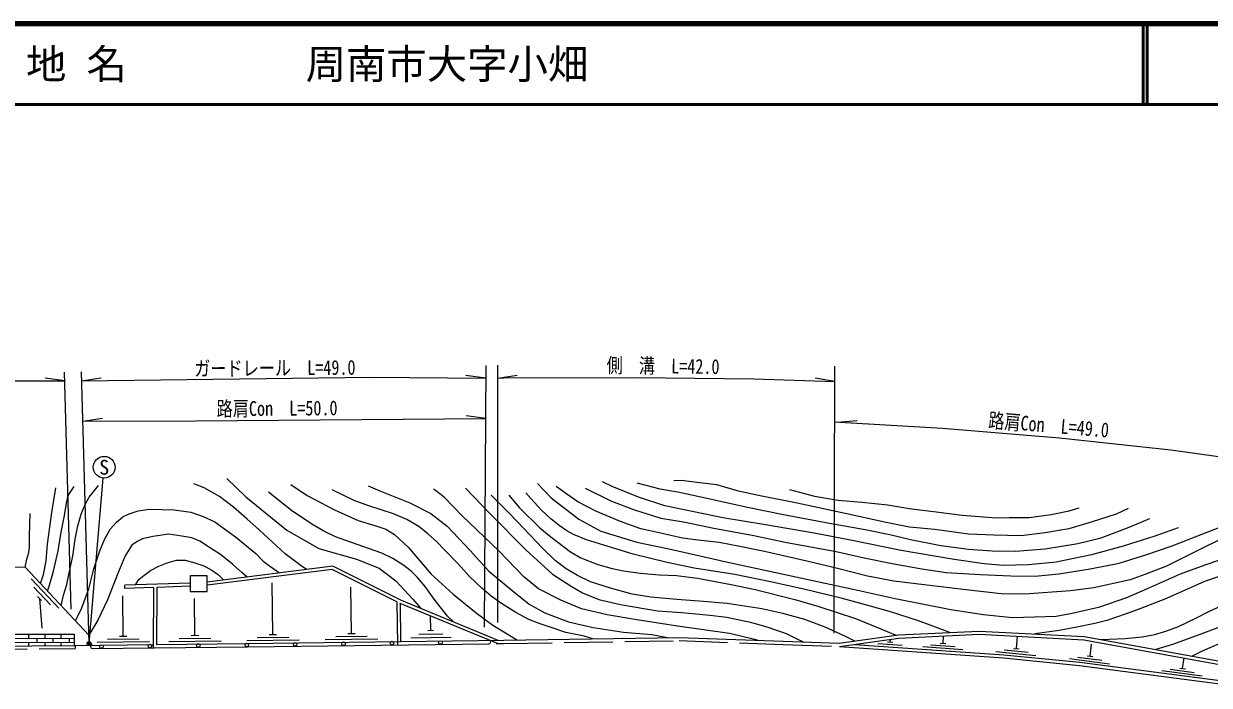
# Model space of a CAD drawing. Units: millimetres at full size, sheet at 1:1000; details may follow other scales. Extents: x 40000 to 680000, y 20000 to 380000.
# Drawn here: x 370094 to 516955, y 298062 to 380000 of the extents above; entities that cross this region are included whole.
import ezdxf
from ezdxf.enums import TextEntityAlignment as Align

# ---------------------------------------------------------------- set-up
doc = ezdxf.new("R2010")
doc.units = ezdxf.units.MM
doc.header["$LTSCALE"] = 1000
doc.linetypes.add('DASHED', pattern=[7.5, 6, -1.5])
for name, color, linetype, lineweight in [('M-BGD', 7, 'Continuous', 25), ('M-STR-HTXT', 7, 'Continuous', 13), ('M-STR-STRC', 7, 'Continuous', 25), ('M-TTL', 2, 'Continuous', 140), ('M-TTL-LINE', 7, 'Continuous', 50)]:
    doc.layers.add(name, color=color, linetype=linetype, lineweight=lineweight)
doc.layers.add('M-TTL-TXT', color=7, linetype='Continuous')
doc.styles.add('ＭＳ ゴシック', font='')
doc.styles.get('ＭＳ ゴシック').set_extended_font_data('MS Gothic')

msp = doc.modelspace()

# ---------------------------------------------------------------- hatches: boundary and pattern name
at = {"layer": 'M-STR-STRC'}
msp.add_hatch(color=256, dxfattribs=at).paths.add_polyline_path([(378407, 303352, -0.41421), (378307, 303013, -0.41421), (377968, 303113, -1)])

# ---------------------------------------------------------------- linework, layer by layer
at = {"layer": 'M-BGD'}
for p, q in [((374430, 307610), (371003, 311251)), ((373417, 308030), (371361, 310214)), ((390712, 310722), (382620, 310459)), ((382633, 310059), (382620, 310459)), ((386176, 310174), (382633, 310059)), ((386176, 310174), (386134, 302710)), ((386576, 310172), (386536, 303114)), ((390712, 310322), (386576, 310187)), ((400968, 304355), (400888, 310733)), ((410693, 304478), (410621, 310217)), ((372301, 308559), (371821, 309068)), ((372061, 308813), (372337, 305141)), ((382426, 304150), (382372, 309146)), ((391312, 304245), (391263, 308813)), ((416310, 308417), (416378, 303069)), ((416713, 308218), (416773, 303474)), ((420523, 304872), (420500, 306652)), ((296703, 304179), (376334, 304405)), ((370703, 304389), (370705, 303864)), ((372703, 304395), (372705, 303870)), ((374703, 304400), (374705, 303875)), ((376334, 304405), (376344, 303005)), ((378176, 304288), (378190, 303024)), ((381971, 304145), (382881, 304155)), ((390857, 304240), (391767, 304250)), ((399023, 303970), (402923, 304020)), ((400513, 304349), (401423, 304361)), ((408748, 304093), (412648, 304142)), ((410238, 304472), (411148, 304483)), ((418034, 303940), (423034, 304003)), ((419029, 304403), (422028, 304441)), ((420173, 304867), (420873, 304876)), ((483987, 303274), (484049, 304165)), ((493059, 302602), (493212, 304133)), ((296692, 303029), (376341, 303417)), ((296698, 303655), (376329, 303880)), ((370706, 303389), (370707, 302962)), ((371705, 303867), (371706, 303394)), ((372706, 303399), (372707, 302977)), ((373705, 303873), (373706, 303404)), ((374706, 303409), (374707, 302992)), ((375705, 303878), (375706, 303413)), ((376485, 303006), (386136, 303110)), ((376485, 303006), (376488, 302606)), ((379184, 303395), (385683, 303465)), ((380480, 303769), (384379, 303811)), ((388070, 303490), (394570, 303560)), ((389366, 303864), (393266, 303906)), ((397728, 303594), (404227, 303676)), ((407453, 303717), (413952, 303799)), ((475908, 303231), (478901, 303024)), ((477076, 303451), (477774, 303402)), ((477425, 303427), (477447, 303750)), ((481452, 302848), (486440, 302503)), ((482470, 303078), (485463, 302871)), ((483638, 303298), (484337, 303250)), ((492711, 302637), (493407, 302567)), ((502189, 301654), (502383, 303142)), ((490512, 302253), (495487, 301756)), ((491537, 302452), (494522, 302154)), ((499632, 301384), (504590, 300735)), ((500662, 301552), (503637, 301162)), ((501842, 301700), (502536, 301609)), ((513652, 300154), (513823, 301460)), ((511095, 299884), (516053, 299235)), ((512126, 300051), (515100, 299662)), ((513305, 300200), (513999, 300109))]:
    msp.add_line(p, q, dxfattribs=at)
for points in [[(395245, 323663), (397610, 321418), (402677, 317258), (406640, 315017), (411329, 313684), (414115, 312576), (416170, 310993), (418302, 308728), (419288, 307586)], [(513089, 317581), (510206, 316548), (506290, 315277), (502348, 314238), (497975, 313305), (494575, 312987), (491434, 312888), (489069, 313106), (485357, 313623), (478797, 314735), (472527, 316048), (468015, 316902), (461741, 317958), (456712, 318793), (449529, 320286), (446269, 321359), (442988, 322670), (441776, 323246)], [(446027, 323151), (448890, 322377), (451136, 322019), (454914, 321205), (459535, 320147), (464226, 319234), (469923, 318136), (474316, 317362), (477397, 316726), (479942, 316130), (483691, 315390), (487130, 314914), (490052, 314715), (492954, 314656), (496641, 314976), (500657, 315612), (503559, 316327), (507224, 317743), (509590, 318736)], [(506899, 319953), (505405, 319246), (502464, 318287), (499571, 317439), (496630, 316952), (493643, 316559), (490266, 316637), (487137, 316779), (482970, 317344), (479825, 317658), (476919, 318243), (471855, 319327), (465896, 320615), (461103, 321577), (458634, 322112), (455961, 322897), (453791, 323148), (451558, 323416), (450614, 323400)], [(372159, 310679), (372561, 311798), (372858, 313473), (373040, 315560), (373576, 319478), (374058, 322536)], [(373044, 309739), (373279, 310482), (373770, 312196), (374364, 314694), (374750, 317007), (375159, 319105), (375404, 320628), (375613, 321549), (376339, 322692)], [(374732, 307946), (375013, 309232), (375437, 310534), (375742, 312003), (376185, 314064), (376462, 316153), (376794, 317800), (377195, 319267), (377665, 320386), (378205, 321381), (379352, 322817)], [(405150, 312394), (404633, 312723), (402491, 314348), (399256, 317332), (397722, 318698), (396063, 320135), (394352, 321444), (392466, 322521), (391183, 323009)], [(423334, 305915), (422608, 306610), (420919, 308736), (419804, 310284), (418823, 311435), (418092, 312203), (417169, 312907), (415825, 313756), (414437, 314406), (412107, 315249), (408708, 316448), (407290, 317134), (405783, 318033), (403269, 319723), (400429, 321991)], [(403204, 322910), (405187, 321578), (408611, 319806), (411522, 318467), (413711, 317824), (414943, 317381), (416045, 316722), (417717, 315159), (420562, 311842), (423299, 309353), (426137, 307020), (428207, 305490), (430304, 304226), (431260, 303664)], [(440607, 303817), (439530, 304132), (437235, 304614), (435305, 305257), (433938, 305728), (432661, 306224), (431070, 307073), (429268, 308187), (427994, 309082), (426828, 310108), (425307, 311534), (423874, 313139), (422241, 314810), (421220, 315852), (420142, 316822), (419036, 317710), (417549, 318588), (415891, 319299), (412834, 320302), (411100, 320927), (408290, 322276)], [(412749, 322765), (414202, 322156), (417936, 320673), (420527, 319352), (422539, 317790), (425404, 314741), (427724, 312201), (430553, 309839), (432704, 308109), (434648, 307035), (437563, 305929), (440615, 305234), (444379, 304656), (447914, 304367), (449857, 303969)], [(460974, 303636), (457513, 304467), (451091, 305378), (445798, 306201), (442376, 306778), (439187, 307540), (436609, 308606), (433854, 310027), (432032, 311514), (428984, 314653), (424425, 319057), (422184, 321367), (421085, 322190), (420865, 322344)], [(424813, 322475), (427872, 319294), (432280, 314831), (435616, 311833), (437896, 310333), (439303, 309513), (441317, 308692), (444009, 308085), (448587, 307294), (451610, 307083), (455099, 306733), (457188, 306486), (460121, 305879), (462272, 305274), (464525, 304494), (465761, 303839), (466654, 303426)], [(484821, 304603), (480931, 306033), (477330, 307221), (473617, 308227), (471340, 308863), (466730, 309972), (462583, 310890), (458164, 311768), (453162, 312575), (449797, 313269), (445580, 314303), (441954, 315430), (439817, 316093), (438184, 316754), (437362, 317171), (436441, 317834), (435388, 318670), (434247, 319751), (432917, 321198), (432300, 321896)], [(433737, 323067), (435447, 321259), (438846, 318638), (441590, 317148), (446043, 315797), (449840, 314983), (457705, 313208), (463649, 311937), (473594, 309807), (478042, 308824), (484959, 307457), (489004, 306832), (492558, 306452), (495308, 306542), (497977, 306631), (499989, 306989), (503387, 307770), (506724, 308915), (509294, 310054), (513394, 311866), (516434, 312961), (519720, 314100)], [(518585, 316229), (516616, 315275), (511643, 312807), (508979, 311774), (507170, 311138), (502670, 310141), (499768, 309764), (494096, 309346), (491194, 309406), (487178, 309863), (481620, 310520), (477883, 310976), (474623, 311592), (471074, 312470), (467118, 313443), (461862, 314617), (458820, 315253), (456256, 315730), (453652, 316028), (451695, 316290), (448812, 316925), (446546, 317422), (444035, 318340), (440973, 319611), (438727, 320763), (437355, 321716), (436043, 322670)], [(439662, 322493), (442922, 320885), (445745, 319792), (449025, 318779), (451808, 318302), (455576, 317541), (460526, 316628), (464422, 315793), (470717, 314635), (474215, 313861), (477655, 313126), (481362, 312467), (484344, 312030), (488559, 311791), (492384, 311632), (495386, 311592), (498328, 311850), (502212, 312488), (505790, 313203), (509236, 314259), (512337, 315351), (516139, 316824), (518386, 317698), (520453, 318453)], [(464964, 322293), (468062, 321498), (470972, 321001), (473901, 320752), (477126, 320403), (479763, 319968), (483115, 319532), (486336, 319134), (490599, 318810), (492178, 318823), (494629, 318860), (497378, 319208), (499611, 319658), (500830, 320056)], [(473054, 303533), (471816, 304146), (469377, 305265), (466871, 306195), (464126, 306961), (461545, 307539), (457244, 308196), (454310, 308448), (450994, 308698), (447798, 308982), (445467, 309357), (442777, 310076), (440294, 310879), (438688, 311648), (437288, 312476), (435924, 313498), (434360, 315030), (432037, 317474), (430242, 319370), (428019, 321590)], [(430184, 321620), (431505, 320024), (434017, 317579), (435371, 316457), (437823, 314589), (439106, 313855), (441224, 313002), (442976, 312513), (444390, 312237), (446475, 311963), (448839, 311736), (450974, 311648), (453558, 311326), (457727, 310558), (460721, 309920), (465604, 308695), (468598, 307804), (473130, 306342), (476271, 305072), (477858, 304388), (478193, 304260)], [(370269, 312686), (370486, 313676), (370720, 314522), (370831, 315203), (370831, 316569), (370886, 319357)], [(376529, 306038), (377309, 307659), (378144, 310012), (378783, 312469), (379509, 314697), (380088, 316136), (380815, 317382), (381603, 318255), (382353, 318944), (383177, 319300), (384285, 319657), (385663, 319890), (388718, 319780), (390798, 319497), (392323, 318968), (393751, 318292), (396339, 316456), (398864, 314387), (399776, 313435), (400555, 312864), (401769, 311970)], [(397756, 311468), (397111, 312014), (395948, 313065), (394457, 314242), (393123, 315147), (391924, 315897), (390911, 316325), (389675, 316539), (388059, 316763), (386080, 316480), (384814, 316198), (384162, 315867), (383471, 315401), (382651, 314113), (381856, 312104), (380469, 308661), (379275, 306112), (378176, 304288)], [(383960, 310502), (384355, 311156), (384979, 311659), (385814, 312261), (386821, 312808), (387851, 313235), (389011, 313563), (390095, 313574), (391311, 313213), (392387, 312851), (393395, 312304), (394205, 311735), (394687, 311276), (394849, 311104)], [(378176, 304288), (370269, 312686), (336898, 312606), (326697, 310697), (309807, 310496), (304401, 304201)], [(428875, 303627), (416901, 308571), (408368, 312796), (392818, 310850)], [(416310, 308417), (408298, 312384), (392818, 310447)], [(518438, 311601), (516357, 310917), (513582, 309667), (511431, 308729), (508336, 307549), (506671, 306903), (504270, 306070), (502779, 305710), (500357, 305239), (498345, 304866), (495357, 304423)], [(503555, 303728), (506528, 303855), (508654, 304062), (510209, 304336), (511579, 304766), (513158, 305351), (515369, 306424), (516805, 307175), (517970, 307713), (519435, 308420), (521074, 309152), (522378, 309611), (523905, 309934), (525325, 310170), (526343, 310183), (527584, 310133), (528876, 309910), (530639, 309451), (531923, 308940), (534158, 307861), (537603, 306357), (540263, 304903), (542398, 304023), (544772, 302770)], [(105295, 301225), (134729, 301706), (154345, 307454), (164881, 306949), (173649, 301633), (205976, 301796), (216241, 306095), (226959, 306242), (237268, 302088), (248135, 301923), (260102, 306038), (289806, 306853), (296858, 302537), (349517, 302799), (376485, 303006)], [(428799, 303226), (416736, 308207), (416713, 308218)], [(537435, 302198), (536783, 302674), (534917, 303883), (532834, 304914), (530795, 305921), (528634, 306868), (527288, 307213), (526376, 307289), (525137, 307303), (523632, 307075), (521994, 306681), (518661, 305445), (514813, 303996), (512399, 303101), (510329, 302500)], [(416773, 303474), (429550, 303636), (451281, 303992), (464166, 303519), (471117, 303259), (478441, 304295), (488455, 304779), (501468, 304107), (519415, 300852), (544508, 302727), (561068, 305433), (570845, 305084), (572049, 304657)], [(471138, 302858), (478478, 303896), (488455, 304379), (501422, 303709), (519394, 300449), (544556, 302329), (561094, 305032), (570770, 304686), (571916, 304280)], [(514810, 301687), (516107, 302316), (517705, 303032), (519557, 303740), (520979, 304219), (522463, 304594), (524411, 304943), (525650, 305135), (527029, 304987), (528889, 304385), (530215, 303835), (531945, 302831), (533316, 301891)], [(378579, 302628), (397826, 302835), (427722, 303212)], [(386536, 303114), (397822, 303235), (416773, 303474)], [(471138, 302858), (491473, 301454), (500889, 300513), (519223, 298114), (520009, 298062), (539218, 300253)], [(473043, 303128), (491507, 301852), (500935, 300911), (519262, 298512), (520000, 298463), (539288, 300663)]]:
    msp.add_lwpolyline(points, dxfattribs=at)
msp.add_lwpolyline([(390712, 309678), (392818, 309678), (392818, 311598), (390712, 311598)], close=True, dxfattribs=at)
at = {"layer": 'M-BGD', "linetype": 'DASHED'}
for points in [[(65809, 299433), (73536, 300098), (80876, 300449), (95699, 300668), (134790, 301307), (154393, 307051), (164761, 306554), (173538, 301233), (206058, 301396), (216324, 305696), (226884, 305841), (237187, 301689), (248199, 301522), (260174, 305640), (289698, 306450), (296746, 302136), (349519, 302399), (376488, 302606)], [(428639, 303224), (429555, 303236), (451277, 303592), (464151, 303119), (471138, 302858)]]:
    msp.add_lwpolyline(points, dxfattribs=at)
at = {"layer": 'M-BGD'}
for centre in [(379722, 302866), (385722, 302930), (391721, 302995), (397721, 303059), (403721, 303135), (409720, 303210), (415720, 303286), (421719, 303362)]:
    msp.add_circle(centre, 225, dxfattribs=at)
for centre, start, end in [((378576, 302853), 90.61602, 270.61602), ((427719, 303437), 270.7228, 90.7228)]:
    msp.add_arc(centre, 225, start, end, dxfattribs=at)
at = {"layer": 'M-STR-HTXT'}
for p, q in [((375964, 307476), (375151, 336837)), ((378187, 303233), (377236, 336896)), ((427301, 336104), (424868, 336426)), ((427175, 305250), (427383, 337680)), ((428805, 305851), (428805, 337700)), ((428805, 336104), (431232, 336472)), ((470501, 304536), (470576, 337578)), ((375181, 335776), (372748, 336112)), ((377267, 335782), (379698, 336130)), ((470572, 335677), (468153, 336098)), ((377409, 330782), (379839, 331131)), ((427341, 331104), (424907, 331426)), ((470882, 330664), (473328, 330877)), ((378187, 303233), (379950, 323718))]:
    msp.add_line(p, q, dxfattribs=at)
for points in [[(62827, 332292), (128979, 333143), (151467, 333432), (166840, 333797), (201201, 334085), (222947, 334356), (244234, 334595), (267626, 334982), (304526, 335198), (343016, 335493), (368405, 335758), (375181, 335776)], [(377267, 335782), (413161, 336232), (427301, 336104)], [(428805, 336115), (429565, 336121), (445939, 336192), (460548, 336006), (470572, 335677)], [(377409, 330782), (391471, 330820), (427341, 331104)], [(470561, 330675), (471203, 330654), (483891, 329914), (498398, 328696), (512189, 327207), (521364, 325938)]]:
    msp.add_lwpolyline(points, dxfattribs=at)
msp.add_circle((380066, 325063), 1350, dxfattribs=at)
at = {"layer": 'M-STR-STRC'}
msp.add_circle((378187, 303233), 250, dxfattribs=at)
at = {"layer": 'M-TTL'}
msp.add_line((680000, 380000), (40000, 380000), dxfattribs=at)
at = {"layer": 'M-TTL-LINE'}
for p, q in [((508747, 380000), (508747, 370000)), ((509247, 380000), (509247, 370000)), ((40000, 370000), (680000, 370000))]:
    msp.add_line(p, q, dxfattribs=at)

# ---------------------------------------------------------------- texts
at = {"layer": 'M-STR-HTXT', "style": 'ＭＳ ゴシック', "width": 0.8}
for s, rotation, p in [('ガードレール\u3000L=49.0', 0.453, (401214, 335897)), ('側\u3000溝\u3000L=42.0', 359.274, (449276, 336149)), ('路肩Con  L=50.0', 0.453, (401491, 330899)), ('路肩Con\u3000L=49.0', 355.201, (496938, 328819))]:
    msp.add_text(s, height=1833, rotation=rotation, dxfattribs=at).set_placement(p, align=Align.BOTTOM_CENTER)
at = {"layer": 'M-STR-HTXT', "style": 'ＭＳ ゴシック'}
msp.add_text('S', height=1833, dxfattribs=at).set_placement((380066, 325063), align=Align.MIDDLE_CENTER)
at = {"layer": 'M-TTL-TXT', "style": 'ＭＳ ゴシック'}
for s, p in [('地 名', (370380, 375000)), ('周南市大字小畑', (405024, 375000))]:
    msp.add_text(s, height=3666, dxfattribs=at).set_placement(p, align=Align.MIDDLE_LEFT)

doc.saveas('drawing.dxf')
